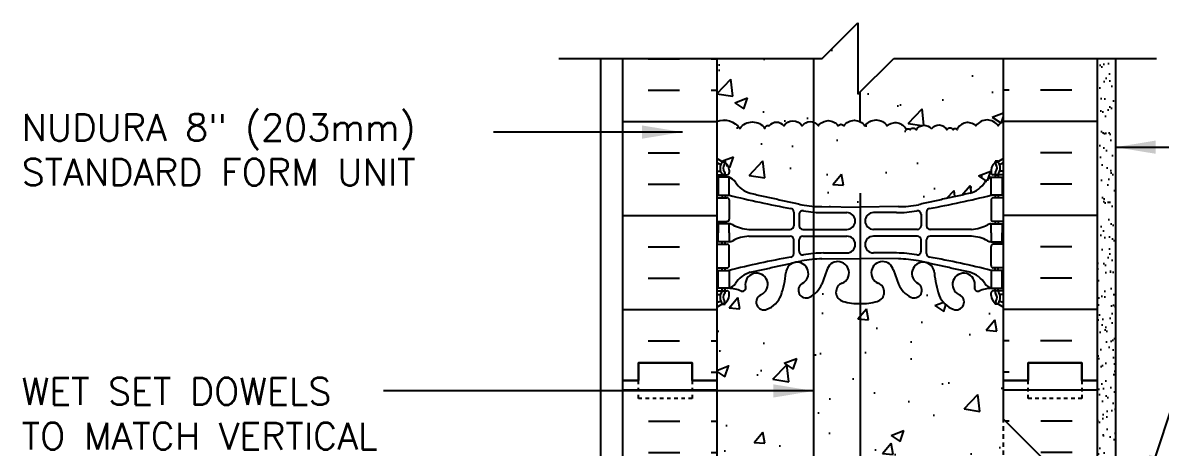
# Model space of a CAD drawing. Header units: inches. Extents: x 151.3 to 213.5, y 89.8 to 169.2.
# Drawn here: x 151.29 to 183.03, y 140.25 to 152.12 of the extents above; entities that cross this region are included whole.
import ezdxf

# ---------------------------------------------------------------- set-up
doc = ezdxf.new("R2010")
doc.units = ezdxf.units.IN
doc.header["$MEASUREMENT"] = 0
doc.linetypes.add('DASHED2', pattern=[0.375, 0.25, -0.125])
doc.linetypes.add('HIDDEN2', pattern=[0.1875, 0.125, -0.0625])
for name, color, linetype in [('HATCH', 12, 'Continuous'), ('line25', 2, 'Continuous'), ('LINE3', 3, 'Continuous'), ('LINE50', 5, 'Continuous'), ('LINE9', 9, 'Continuous'), ('TEXT', 4, 'Continuous'), ('Web_Edge', 9, 'Continuous')]:
    doc.layers.add(name, color=color, linetype=linetype)
doc.styles.add('DIM', font='romans.shx', dxfattribs={"width": 0.7})
doc.styles.add('ROMANS', font='romans.shx', dxfattribs={"height": 0.75})
doc.dimstyles.new('ext_12', dxfattribs={"dimscale": 12, "dimtxt": 0.09375, "dimasz": 0.09375, "dimexe": 0.09375, "dimexo": 0.0625, "dimgap": 0.0625, "dimtad": 1, "dimdec": 1, "dimzin": 3, "dimdsep": 46, "dimlunit": 4, "dimtxsty": 'DIM', "dimcen": 0.09, "dimdle": 0.09375, "dimclrt": 4, "dimadec": 0, "dimazin": 0, "dimtfac": 1, "dimtdec": 1, "dimtmove": 2, "dimatfit": 3, "dimfxl": 1, "dimfrac": 2, "dimtolj": 1, "dimtzin": 0, "dimarcsym": 0})

msp = doc.modelspace()

# ---------------------------------------------------------------- hatches: boundary and pattern name
at = {"layer": 'HATCH'}
h = msp.add_hatch(dxfattribs=at)
h.set_pattern_fill('AR-CONC', color=256, scale=0.5, style=0)
h.set_pattern_definition([(50, (170.657, 149.1282), (3.5863, -0.3138), [0.375, -4.125]), (355, (170.657, 149.1282), (-0.6938, 3.761), [0.3, -3.3]), (100.45, (170.9558, 149.102), (2.8925, 3.4472), [0.3187, -3.5057]), (46.184, (170.657, 150.128), (5.3362, -0.8276), [0.5625, -6.1875]), (96.636, (171.1016, 150.059), (4.6733, 4.8706), [0.478, -5.2586]), (351.184, (170.657, 150.128), (4.6733, 4.8706), [0.45, -4.95]), (21, (171.157, 149.8782), (2.9845, -2.0131), [0.375, -4.125]), (326, (171.157, 149.8782), (1.2166, 3.6258), [0.3, -3.3]), (71.45, (171.4056, 149.7104), (4.2011, 1.6127), [0.3187, -3.5057]), (37.5, (170.657, 149.1282), (0.0608, 1.66447), [0, -3.26, 0, -3.35, 0, -3.3125]), (7.5, (170.657, 149.1282), (1.31535, 1.97206), [0, -1.91, 0, -3.185, 0, -1.2625]), (327.5, (169.542, 149.1282), (2.66911, -0.11277), [0, -1.25, 0, -3.9, 0, -5.175]), (317.5, (169.042, 149.1282), (2.91593, 0.5005), [0, -1.625, 0, -2.59, 0, -3.675])])
h.paths.add_polyline_path([(178.657, 151.118), (175.594, 151.118), (174.594, 150.118), (174.594, 152.118), (173.594, 151.118), (170.657, 151.118), (170.657, 149.36, -0.34551), (171.301, 149.165, -0.520567), (171.999, 149.165, -0.520567), (172.121, 149.238, -0.520567), (172.525, 149.238, -0.520567), (173.039, 149.238, -0.520567), (173.492, 149.238, -0.520567), (174.043, 149.238, -0.520567), (174.202, 149.238, -0.520567), (174.789, 149.238, -0.520567), (175.414, 149.238, -0.520567), (175.94, 149.128, -0.520567), (176.05, 149.128, -0.520567), (176.221, 149.128, -0.520567), (176.65, 149.153, -0.520567), (177.078, 149.128, -0.520567), (177.249, 149.128, -0.520567), (177.36, 149.128, -0.520567), (177.886, 149.238, -0.520567), (178.51, 149.238, -0.135269), (178.657, 149.36)])
h = msp.add_hatch(dxfattribs=at)
h.set_pattern_fill('AR-SAND', color=256, scale=0.25, style=0)
h.set_pattern_definition([(37.5, (70.19586, 8.7975), (-0.0157483, 0.4817059), [0, -0.38, 0, -0.425, 0, -0.40625]), (7.5, (70.19586, 8.7975), (0.4424442, 0.7055365), [0, -0.205, 0, -0.3425, 0, -0.13125]), (327.5, (69.88836, 8.7975), (0.7785355, 0.0014148), [0, -0.125, 0, -0.45, 0, -0.5875]), (317.5, (69.88836, 8.7975), (0.7515317, 0.219419), [0, -0.0625, 0, -0.295, 0, -0.3375])])
h.paths.add_polyline_path([(181.782, 151.118), (181.282, 151.118), (181.282, 142.118), (181.282, 138.918), (181.782, 138.918)])
h = msp.add_hatch(dxfattribs=at)
h.set_pattern_fill('AR-CONC', color=256, scale=0.5)
edge = h.paths.add_edge_path()
edge.add_line((178.421, 148.247), (178.511, 148.247))
edge.add_arc((178.311, 148.705), 0.5, 293.5782, 313.7891)
edge.add_line((178.657, 148.345), (178.657, 149.36))
edge.add_arc((178.804, 149.033), 0.359, 114.1857, 145)
edge.add_arc((178.198, 149.02), 0.381, 35, 145)
edge.add_arc((177.661, 148.999), 0.328, 46.8221, 156.8221)
edge.add_arc((177.305, 149.09), 0.0672, 35, 145)
edge.add_arc((177.164, 149.068), 0.105, 35, 145)
edge.add_arc((176.855, 148.99), 0.262, 31.7293, 141.7293)
edge.add_arc((176.444, 148.99), 0.262, 38.2707, 148.2707)
edge.add_arc((176.136, 149.068), 0.105, 35, 145)
edge.add_arc((175.995, 149.09), 0.0672, 35, 145)
edge.add_arc((175.638, 148.999), 0.328, 23.1779, 133.1779)
edge.add_arc((175.102, 149.02), 0.381, 35, 145)
edge.add_arc((174.496, 149.033), 0.359, 35, 145)
edge.add_arc((174.122, 149.183), 0.0971, 35, 145)
edge.add_arc((173.767, 149.046), 0.336, 35, 145)
edge.add_arc((173.266, 149.08), 0.276, 35, 145)
edge.add_arc((172.782, 149.058), 0.314, 35, 145)
edge.add_arc((172.323, 149.097), 0.247, 35, 145)
edge.add_arc((172.086, 149.159), 0.0871, 65.9651, 175.9651)
edge.add_arc((171.65, 148.921), 0.426, 35, 145)
edge.add_arc((170.855, 148.852), 0.545, 35, 111.2421)
edge.add_line((170.657, 149.36), (170.657, 148.345))
edge.add_arc((171.003, 148.705), 0.5, 226.2109, 246.4218)
edge.add_line((170.803, 148.247), (170.893, 148.247))
edge.add_line((170.893, 148.247), (170.893, 148.205))
edge.add_arc((170.753, 147.998), 0.25, 0, 55.9442, ccw=False)
edge.add_line((171.003, 147.998), (171.003, 147.931))
edge.add_arc((170.94, 147.931), 0.0625, -90, 0, ccw=False)
edge.add_line((170.94, 147.868), (170.893, 147.868))
edge.add_line((170.893, 147.868), (170.893, 147.798))
edge.add_line((170.893, 147.798), (170.998, 147.798))
edge.add_arc((170.876, 147.456), 0.364, 34.9775, 70.3387, ccw=False)
edge.add_arc((171.799, 148.067), 0.743, 212.7919, 253.8107)
edge.add_spline(control_points=[(171.591, 147.353), (173.029, 147.033)], knot_values=[0, 0, 1, 1], degree=1, periodic=0)
edge.add_arc((173.585, 149.964), 2.984, 259.2546, 270.0995)
edge.add_line((173.59, 146.98), (174.657, 146.964))
edge.add_line((174.657, 146.964), (175.724, 146.98))
edge.add_arc((175.729, 149.964), 2.984, 269.9005, 280.7454)
edge.add_spline(control_points=[(176.285, 147.033), (177.723, 147.353)], knot_values=[0, 0, 1, 1], degree=1, periodic=0)
edge.add_arc((177.515, 148.067), 0.743, 286.1893, 327.2081)
edge.add_arc((178.438, 147.456), 0.364, 109.6613, 145.0225, ccw=False)
edge.add_line((178.316, 147.798), (178.421, 147.798))
edge.add_line((178.421, 147.798), (178.421, 147.868))
edge.add_line((178.421, 147.868), (178.373, 147.868))
edge.add_arc((178.373, 147.931), 0.0625, 180, 270, ccw=False)
edge.add_line((178.311, 147.931), (178.311, 147.998))
edge.add_arc((178.561, 147.998), 0.25, 124.0558, 180, ccw=False)
edge.add_line((178.421, 148.205), (178.421, 148.247))
h = msp.add_hatch(dxfattribs=at)
h.set_pattern_fill('AR-CONC', color=256, scale=0.5)
edge = h.paths.add_edge_path()
edge.add_arc((178.311, 117.53), 0.5, 46.2109, 66.4218)
edge.add_line((178.511, 117.988), (178.421, 117.988))
edge.add_line((178.421, 117.988), (178.421, 118.03))
edge.add_arc((178.561, 118.237), 0.25, 180, 235.9442, ccw=False)
edge.add_line((178.311, 118.237), (178.311, 118.305))
edge.add_arc((178.373, 118.305), 0.0625, 90, 180, ccw=False)
edge.add_line((178.373, 118.367), (178.421, 118.367))
edge.add_line((178.421, 118.367), (178.421, 118.437))
edge.add_line((178.421, 118.437), (178.316, 118.437))
edge.add_arc((178.438, 118.78), 0.364, 214.9775, 250.3387, ccw=False)
edge.add_arc((177.515, 118.169), 0.743, 32.7919, 73.8107)
edge.add_spline(control_points=[(177.723, 118.883), (176.285, 119.203)], knot_values=[0, 0, 1, 1], degree=1, periodic=0)
edge.add_arc((175.729, 116.271), 2.984, 79.2546, 90.0995)
edge.add_line((175.724, 119.255), (174.657, 119.271))
edge.add_line((174.657, 119.271), (173.59, 119.255))
edge.add_arc((173.585, 116.271), 2.984, 89.9005, 100.7454)
edge.add_spline(control_points=[(173.029, 119.203), (171.591, 118.883)], knot_values=[0, 0, 1, 1], degree=1, periodic=0)
edge.add_arc((171.799, 118.169), 0.743, 106.1893, 147.2081)
edge.add_arc((170.876, 118.78), 0.364, 289.6613, 325.0225, ccw=False)
edge.add_line((170.998, 118.437), (170.893, 118.437))
edge.add_line((170.893, 118.437), (170.893, 118.367))
edge.add_line((170.893, 118.367), (170.94, 118.367))
edge.add_arc((170.94, 118.305), 0.0625, 0, 90, ccw=False)
edge.add_line((171.003, 118.305), (171.003, 118.237))
edge.add_arc((170.753, 118.237), 0.25, 304.0558, 360, ccw=False)
edge.add_line((170.893, 118.03), (170.893, 117.988))
edge.add_line((170.893, 117.988), (170.803, 117.988))
edge.add_arc((171.003, 117.53), 0.5, 113.5782, 133.7891)
edge.add_line((170.657, 117.891), (170.657, 115.118))
edge.add_line((170.657, 115.118), (173.594, 115.118))
edge.add_line((173.594, 115.118), (174.594, 116.118))
edge.add_line((174.594, 116.118), (174.594, 114.118))
edge.add_line((174.594, 114.118), (175.594, 115.118))
edge.add_line((175.594, 115.118), (178.657, 115.118))
edge.add_line((178.657, 115.118), (178.657, 117.891))
h.paths.add_polyline_path([(178.657, 126.152, 0.088416), (178.511, 126.25), (178.421, 126.25), (178.421, 126.291, -0.249069), (178.311, 126.498), (178.311, 126.566, -0.414214), (178.373, 126.628), (178.421, 126.628), (178.421, 126.698), (178.316, 126.698, 0.085348), (177.986, 126.623, -0.669601), (177.854, 126.743, 2.087231), (177.42, 126.518, -1), (177.257, 126.11, -0.21345), (176.864, 126.499, -0.069923), (176.728, 127.143, 1.702394), (176.278, 126.83, -0.940793), (176.074, 126.447, -0.173075), (175.728, 126.814), (175.586, 127.2, 1.612474), (175.154, 126.841, -0.734872), (175.131, 126.33, -0.068475), (174.657, 126.268, -0.068475), (174.183, 126.33, -0.734872), (174.16, 126.841, 1.612474), (173.728, 127.2), (173.586, 126.814, -0.173075), (173.24, 126.447, -0.940793), (173.036, 126.83, 1.702394), (172.586, 127.143, -0.069923), (172.449, 126.499, -0.21345), (172.057, 126.11, -1), (171.894, 126.518, 2.087231), (171.46, 126.743, -0.669601), (171.327, 126.623, 0.085348), (170.998, 126.698), (170.893, 126.698), (170.893, 126.628), (170.94, 126.628, -0.414214), (171.003, 126.566), (171.003, 126.498, -0.249069), (170.893, 126.291), (170.893, 126.25), (170.803, 126.25, 0.088416), (170.657, 126.152), (170.657, 124.118), (170.657, 122.083, 0.088416), (170.803, 121.986), (170.893, 121.986), (170.893, 121.944, -0.249069), (171.003, 121.737), (171.003, 121.67, -0.414214), (170.94, 121.607), (170.893, 121.607), (170.893, 121.537), (170.998, 121.537, 0.085348), (171.327, 121.613, -0.669601), (171.46, 121.492, 2.087231), (171.894, 121.717, -1), (172.057, 122.126, -0.21345), (172.449, 121.737, -0.069923), (172.586, 121.093, 1.702394), (173.036, 121.405, -0.940793), (173.24, 121.789, -0.173075), (173.586, 121.422), (173.728, 121.035, 1.612474), (174.16, 121.395, -0.734872), (174.183, 121.906, -0.068475), (174.657, 121.968, -0.068475), (175.131, 121.906, -0.734872), (175.154, 121.395, 1.612474), (175.586, 121.035), (175.728, 121.422, -0.173075), (176.074, 121.789, -0.940793), (176.278, 121.405, 1.702394), (176.728, 121.093, -0.069923), (176.864, 121.737, -0.21345), (177.257, 122.126, -1), (177.42, 121.717, 2.087231), (177.854, 121.492, -0.669601), (177.986, 121.613, 0.085348), (178.316, 121.537), (178.421, 121.537), (178.421, 121.607), (178.373, 121.607, -0.414214), (178.311, 121.67), (178.311, 121.737, -0.249069), (178.421, 121.944), (178.421, 121.986), (178.511, 121.986, 0.088416), (178.657, 122.083), (178.657, 124.118)])
edge = h.paths.add_edge_path()
edge.add_line((176.153, 131.418), (178.657, 131.418))
edge.add_line((178.657, 131.418), (178.657, 135.891))
edge.add_arc((178.311, 135.53), 0.5, 46.2109, 66.4218)
edge.add_line((178.511, 135.988), (178.421, 135.988))
edge.add_line((178.421, 135.988), (178.421, 136.03))
edge.add_arc((178.561, 136.237), 0.25, 196.1242, 235.9442, ccw=False)
edge.add_line((178.321, 136.168), (176.19, 136.168))
edge.add_arc((176.164, 136.384), 0.217, 262.6994, 276.6942, ccw=False)
edge.add_arc((176.153, 136.668), 0.5, 180, 268.0815, ccw=False)
edge.add_line((175.653, 136.668), (175.653, 137.256))
edge.add_line((175.653, 137.256), (174.657, 137.271))
edge.add_line((174.657, 137.271), (173.59, 137.255))
edge.add_arc((173.585, 134.271), 2.984, 89.9005, 100.7454)
edge.add_spline(control_points=[(173.029, 137.203), (171.591, 136.883)], knot_values=[0, 0, 1, 1], degree=1, periodic=0)
edge.add_arc((171.799, 136.169), 0.743, 106.1893, 147.2081)
edge.add_arc((170.876, 136.78), 0.364, 289.6613, 325.0225, ccw=False)
edge.add_line((170.998, 136.437), (170.893, 136.437))
edge.add_line((170.893, 136.437), (170.893, 136.367))
edge.add_line((170.893, 136.367), (170.94, 136.367))
edge.add_arc((170.94, 136.305), 0.0625, 0, 90, ccw=False)
edge.add_line((171.003, 136.305), (171.003, 136.237))
edge.add_arc((170.753, 136.237), 0.25, 304.0558, 360, ccw=False)
edge.add_line((170.893, 136.03), (170.893, 135.988))
edge.add_line((170.893, 135.988), (170.803, 135.988))
edge.add_arc((171.003, 135.53), 0.5, 113.5782, 133.7891)
edge.add_line((170.657, 135.891), (170.657, 130.345))
edge.add_arc((171.003, 130.705), 0.5, 226.2109, 246.4218)
edge.add_line((170.803, 130.247), (170.893, 130.247))
edge.add_line((170.893, 130.247), (170.893, 130.205))
edge.add_arc((170.753, 129.998), 0.25, 0, 55.9442, ccw=False)
edge.add_line((171.003, 129.998), (171.003, 129.931))
edge.add_arc((170.94, 129.931), 0.0625, -90, 0, ccw=False)
edge.add_line((170.94, 129.868), (170.893, 129.868))
edge.add_line((170.893, 129.868), (170.893, 129.798))
edge.add_line((170.893, 129.798), (170.998, 129.798))
edge.add_arc((170.876, 129.456), 0.364, 34.9775, 70.3387, ccw=False)
edge.add_arc((171.799, 130.067), 0.743, 212.7919, 253.8107)
edge.add_spline(control_points=[(171.591, 129.353), (173.029, 129.033)], knot_values=[0, 0, 1, 1], degree=1, periodic=0)
edge.add_arc((173.585, 131.964), 2.984, 259.2546, 270.0995)
edge.add_line((173.59, 128.98), (174.657, 128.964))
edge.add_line((174.657, 128.964), (175.724, 128.98))
edge.add_arc((175.729, 131.964), 2.984, 269.9005, 280.7454)
edge.add_spline(control_points=[(176.285, 129.033), (177.723, 129.353)], knot_values=[0, 0, 1, 1], degree=1, periodic=0)
edge.add_arc((177.515, 130.067), 0.743, 286.1893, 327.2081)
edge.add_arc((178.438, 129.456), 0.364, 109.6613, 145.0225, ccw=False)
edge.add_line((178.316, 129.798), (178.421, 129.798))
edge.add_line((178.421, 129.798), (178.421, 129.868))
edge.add_line((178.421, 129.868), (178.373, 129.868))
edge.add_arc((178.373, 129.931), 0.0625, 180, 270, ccw=False)
edge.add_line((178.311, 129.931), (178.311, 129.998))
edge.add_arc((178.561, 129.998), 0.25, 124.0558, 180, ccw=False)
edge.add_line((178.421, 130.205), (178.421, 130.247))
edge.add_line((178.421, 130.247), (178.511, 130.247))
edge.add_arc((178.311, 130.705), 0.5, 293.5782, 313.7891)
edge.add_line((178.657, 130.345), (178.657, 130.918))
edge.add_line((178.657, 130.918), (176.253, 130.918))
edge.add_arc((176.253, 130.818), 0.1, 90, 180)
edge.add_line((176.153, 130.818), (176.153, 129.418))
edge.add_line((176.153, 129.418), (175.653, 129.418))
edge.add_line((175.653, 129.418), (175.653, 130.918))
edge.add_arc((176.153, 130.918), 0.5, 90, 180, ccw=False)
edge = h.paths.add_edge_path(flags=17)
edge.add_spline(control_points=[(177.723, 136.883), (176.285, 137.203)], knot_values=[0, 0, 1, 1], degree=1, periodic=0)
edge.add_arc((175.729, 134.271), 2.984, 79.2546, 81.8172)
edge.add_line((176.153, 137.225), (176.153, 136.768))
edge.add_arc((176.253, 136.768), 0.1, 180, 270)
edge.add_line((176.253, 136.668), (178.066, 136.668))
edge.add_arc((177.515, 136.169), 0.743, 42.1763, 73.8107)
h.paths.add_polyline_path([(178.657, 144.152, 0.088416), (178.511, 144.25), (178.421, 144.25), (178.421, 144.291, -0.249069), (178.311, 144.498), (178.311, 144.566, -0.414214), (178.373, 144.628), (178.421, 144.628), (178.421, 144.698), (178.316, 144.698, 0.085348), (177.986, 144.623, -0.669601), (177.854, 144.743, 2.087231), (177.42, 144.518, -1), (177.257, 144.11, -0.21345), (176.864, 144.499, -0.069923), (176.728, 145.143, 1.702394), (176.278, 144.83, -0.940793), (176.074, 144.447, -0.173075), (175.728, 144.814), (175.586, 145.2, 1.612474), (175.154, 144.841, -0.734872), (175.131, 144.33, -0.068475), (174.657, 144.268, -0.068475), (174.183, 144.33, -0.734872), (174.16, 144.841, 1.612474), (173.728, 145.2), (173.586, 144.814, -0.173075), (173.24, 144.447, -0.940793), (173.036, 144.83, 1.702394), (172.586, 145.143, -0.069923), (172.449, 144.499, -0.21345), (172.057, 144.11, -1), (171.894, 144.518, 2.087231), (171.46, 144.743, -0.669601), (171.327, 144.623, 0.085348), (170.998, 144.698), (170.893, 144.698), (170.893, 144.628), (170.94, 144.628, -0.414214), (171.003, 144.566), (171.003, 144.498, -0.249069), (170.893, 144.291), (170.893, 144.25), (170.803, 144.25, 0.088416), (170.657, 144.152), (170.657, 142.402), (170.982, 142.527), (170.881, 142.224), (170.657, 142.375), (170.657, 142.118), (170.657, 140.083, 0.088416), (170.803, 139.986), (170.893, 139.986), (170.893, 139.944, -0.249069), (171.003, 139.737), (171.003, 139.67, -0.414214), (170.94, 139.607), (170.893, 139.607), (170.893, 139.537), (170.998, 139.537, 0.085348), (171.327, 139.613, -0.669601), (171.46, 139.492, 2.087231), (171.894, 139.717, -1), (172.057, 140.126, -0.21345), (172.449, 139.737, -0.069923), (172.586, 139.093, 1.702394), (173.036, 139.405, -0.940793), (173.24, 139.789, -0.173075), (173.586, 139.422), (173.728, 139.035, 1.612474), (174.16, 139.395, -0.734872), (174.183, 139.906, -0.068475), (174.657, 139.968, -0.068475), (175.131, 139.906, -0.734872), (175.154, 139.395, 1.612474), (175.586, 139.035), (175.728, 139.422, -0.173075), (176.074, 139.789, -0.940793), (176.278, 139.405, 1.702394), (176.728, 139.093, -0.069923), (176.864, 139.737, -0.21345), (177.257, 140.126, -1), (177.42, 139.717, 2.087231), (177.854, 139.492, -0.669601), (177.986, 139.613, 0.085348), (178.316, 139.537), (178.421, 139.537), (178.421, 139.607), (178.373, 139.607, -0.414214), (178.311, 139.67), (178.311, 139.737, -0.249069), (178.421, 139.944), (178.421, 139.986), (178.511, 139.986, 0.088416), (178.657, 140.083), (178.657, 141.043)])
h = msp.add_hatch(dxfattribs=at)
h.set_pattern_fill('INSUL', color=256, scale=7, style=0)
h.set_pattern_definition([(0, (-2755.5046, -272.8917), (0, 2.625), []), (0, (-2755.5046, -272.0167), (0, 2.625), [0.875, -0.875]), (0, (-2755.5046, -271.1417), (0, 2.625), [0.875, -0.875])])
h.paths.add_polyline_path([(168.032, 124.118), (168.469, 124.118), (168.469, 124.618), (169.969, 124.618), (169.969, 124.118), (170.657, 124.118), (170.657, 142.118), (169.969, 142.118), (169.969, 142.618), (168.469, 142.618), (168.469, 142.118), (168.032, 142.118)])
h = msp.add_hatch(dxfattribs=at)
h.set_pattern_fill('INSUL', color=256, scale=7, style=0)
h.set_pattern_definition([(180, (3104.8185, -272.8917), (0, 2.625), []), (180, (3104.8185, -272.0167), (0, 2.625), [0.875, -0.875]), (180, (3104.8185, -271.1417), (0, 2.625), [0.875, -0.875])])
h.paths.add_polyline_path([(181.282, 129.168), (178.657, 126.543), (178.657, 124.118), (179.344, 124.118), (179.344, 124.618), (180.844, 124.618), (180.844, 124.118), (181.282, 124.118)])
h.paths.add_polyline_path([(178.657, 141.043), (181.282, 138.418), (181.282, 142.118), (180.844, 142.118), (180.844, 142.618), (179.344, 142.618), (179.344, 142.118), (178.657, 142.118)])

# ---------------------------------------------------------------- linework, layer by layer
for p, q in [((168.745, 151.108), (169.62, 151.108)), ((170.495, 151.108), (170.657, 151.108)), ((178.819, 151.108), (178.657, 151.108)), ((180.569, 151.108), (179.694, 151.108)), ((168.745, 150.233), (169.62, 150.233)), ((170.495, 150.233), (170.657, 150.233)), ((178.819, 150.233), (178.657, 150.233)), ((180.569, 150.233), (179.694, 150.233)), ((168.032, 149.358), (170.657, 149.358)), ((181.282, 149.358), (178.657, 149.358)), ((168.745, 148.483), (169.62, 148.483)), ((180.569, 148.483), (179.694, 148.483)), ((168.745, 147.608), (169.62, 147.608)), ((180.569, 147.608), (179.694, 147.608)), ((168.032, 146.733), (170.657, 146.733)), ((181.282, 146.733), (178.657, 146.733)), ((168.745, 145.858), (169.62, 145.858)), ((180.569, 145.858), (179.694, 145.858)), ((168.745, 144.983), (169.62, 144.983)), ((180.569, 144.983), (179.694, 144.983)), ((168.032, 144.108), (170.657, 144.108)), ((181.282, 144.108), (178.657, 144.108)), ((178.417, 143.704), (178.417, 143.704)), ((168.745, 143.233), (169.62, 143.233)), ((170.495, 143.233), (170.657, 143.233)), ((178.819, 143.233), (178.657, 143.233)), ((180.569, 143.233), (179.694, 143.233)), ((170.791, 142.955), (170.791, 142.955)), ((170.495, 142.358), (170.657, 142.358)), ((170.657, 142.402), (170.981, 142.526)), ((170.657, 142.375), (170.88, 142.224)), ((170.88, 142.222), (170.981, 142.524)), ((178.819, 142.358), (178.657, 142.358))]:
    msp.add_line(p, q, dxfattribs=at)
for points in [[(170.652, 149.358, -0.348494), (171.301, 149.165, -0.520567), (171.999, 149.165, -0.520567), (172.121, 149.238, -0.520567), (172.525, 149.238, -0.520567), (173.039, 149.238, -0.520567), (173.492, 149.238, -0.520567), (174.043, 149.238, -0.520567), (174.202, 149.238, -0.520567), (174.789, 149.238, -0.520567), (175.414, 149.238, -0.520567), (175.94, 149.128, -0.520567), (176.05, 149.128, -0.520567), (176.221, 149.128, -0.520567), (176.65, 149.153)], [(178.657, 149.36, 0.135269), (178.51, 149.238, 0.520567), (177.886, 149.238, 0.520567), (177.36, 149.128, 0.520567), (177.249, 149.128, 0.520567), (177.078, 149.128, 0.520567), (176.65, 149.153)]]:
    msp.add_lwpolyline(points, format="xyb", dxfattribs=at)
at = {"layer": 'line25'}
for p, q in [((170.657, 151.118), (170.657, 142.118)), ((178.657, 141.043), (178.657, 151.118)), ((170.657, 142.118), (170.657, 124.118)), ((181.282, 138.418), (178.657, 141.043))]:
    msp.add_line(p, q, dxfattribs=at)
at = {"layer": 'LINE3'}
for p, q in [((173.362, 149.183), (173.362, 151.118)), ((174.657, 149.353), (174.657, 150.18)), ((173.36, 149.183), (173.36, 128.762)), ((174.657, 147.356), (174.657, 135.918))]:
    msp.add_line(p, q, dxfattribs=at)
at = {"layer": 'LINE50'}
for p, q in [((168.032, 142.118), (168.032, 151.118)), ((181.282, 142.118), (181.282, 151.118)), ((168.032, 124.118), (168.032, 142.118)), ((181.282, 135.918), (181.282, 142.118))]:
    msp.add_line(p, q, dxfattribs=at)
for points in [[(170.657, 142.118), (169.969, 142.118), (169.969, 142.618), (168.469, 142.618), (168.469, 142.118), (168.032, 142.118)], [(168.032, 142.118), (168.469, 142.118), (168.469, 142.618), (169.969, 142.618), (169.969, 142.118), (170.657, 142.118)], [(178.657, 142.118), (179.344, 142.118), (179.344, 142.618), (180.844, 142.618), (180.844, 142.118), (181.282, 142.118)], [(181.282, 142.118), (180.844, 142.118), (180.844, 142.618), (179.344, 142.618), (179.344, 142.118), (178.657, 142.118)]]:
    msp.add_lwpolyline(points, dxfattribs=at)
at = {"layer": 'LINE9'}
for p, q in [((173.594, 151.118), (174.594, 152.118)), ((174.594, 152.118), (174.594, 150.118)), ((166.246, 151.118), (173.594, 151.118)), ((167.407, 151.118), (167.407, 115.118)), ((174.594, 150.118), (175.594, 151.118)), ((175.594, 151.118), (182.93, 151.118)), ((181.782, 151.118), (181.782, 138.918))]:
    msp.add_line(p, q, dxfattribs=at)
at = {"layer": 'LINE9', "linetype": 'HIDDEN2'}
msp.add_line((178.657, 126.543), (178.657, 141.043), dxfattribs=at)
at = {"layer": 'LINE9', "linetype": 'DASHED2', "ltscale": 0.15}
for points in [[(169.969, 142.118), (169.969, 142.118), (169.969, 141.618), (168.469, 141.618), (168.469, 142.118), (168.469, 142.118)], [(169.969, 142.118), (169.969, 142.118), (169.969, 141.618), (168.469, 141.618), (168.469, 142.118), (168.469, 142.118)], [(180.844, 142.118), (180.844, 142.118), (180.844, 141.618), (179.344, 141.618), (179.344, 142.118), (179.344, 142.118)], [(180.844, 142.118), (180.844, 142.118), (180.844, 141.618), (179.344, 141.618), (179.344, 142.118), (179.344, 142.118)]]:
    msp.add_lwpolyline(points, dxfattribs=at)
at = {"layer": 'Web_Edge'}
for p, q in [((170.803, 148.247), (170.893, 148.247)), ((170.893, 148.247), (170.893, 148.205)), ((178.511, 148.247), (178.421, 148.247)), ((178.421, 148.247), (178.421, 148.205)), ((170.657, 147.968), (170.735, 147.968)), ((171.003, 147.998), (171.003, 147.931)), ((178.311, 147.998), (178.311, 147.931)), ((178.657, 147.968), (178.579, 147.968)), ((170.657, 147.868), (170.94, 147.868)), ((170.803, 147.868), (170.803, 147.798)), ((170.893, 147.868), (170.893, 147.798)), ((178.657, 147.868), (178.373, 147.868)), ((178.421, 147.868), (178.421, 147.798)), ((178.511, 147.868), (178.511, 147.798)), ((170.803, 147.298), (170.803, 147.228)), ((170.893, 147.298), (170.893, 147.228)), ((178.421, 147.298), (178.421, 147.228)), ((178.511, 147.298), (178.511, 147.228)), ((170.657, 147.228), (170.94, 147.228)), ((171.003, 147.166), (171.003, 146.631)), ((173.59, 146.98), (174.657, 146.964)), ((175.724, 146.98), (174.657, 146.964)), ((178.311, 147.166), (178.311, 146.631)), ((178.657, 147.228), (178.373, 147.228)), ((172.805, 146.828), (172.805, 146.444)), ((172.957, 146.766), (172.957, 146.444)), ((173.638, 146.812), (174.285, 146.812)), ((175.676, 146.812), (175.029, 146.812)), ((176.356, 146.766), (176.356, 146.444)), ((176.509, 146.828), (176.509, 146.444)), ((170.657, 146.568), (170.94, 146.568)), ((170.803, 146.568), (170.803, 146.498)), ((170.893, 146.568), (170.893, 146.498)), ((171.551, 146.343), (172.705, 146.344)), ((173.057, 146.344), (174.285, 146.344)), ((176.256, 146.344), (175.029, 146.344)), ((177.763, 146.343), (176.609, 146.344)), ((178.657, 146.568), (178.373, 146.568)), ((178.421, 146.568), (178.421, 146.498)), ((178.511, 146.568), (178.511, 146.498)), ((171.551, 146.154), (172.705, 146.153)), ((172.805, 145.668), (172.805, 146.053)), ((172.957, 145.73), (172.957, 146.053)), ((173.057, 146.153), (174.285, 146.153)), ((176.256, 146.153), (175.029, 146.153)), ((176.356, 145.73), (176.356, 146.053)), ((176.509, 145.668), (176.509, 146.053)), ((177.763, 146.154), (176.609, 146.153)), ((170.657, 145.928), (170.94, 145.928)), ((170.803, 145.928), (170.803, 145.998)), ((170.893, 145.928), (170.893, 145.998)), ((171.003, 145.331), (171.003, 145.866)), ((178.311, 145.331), (178.311, 145.866)), ((178.657, 145.928), (178.373, 145.928)), ((178.421, 145.928), (178.421, 145.998)), ((178.511, 145.928), (178.511, 145.998)), ((173.59, 145.517), (174.657, 145.532)), ((173.638, 145.684), (174.285, 145.684)), ((175.724, 145.517), (174.657, 145.532)), ((175.676, 145.684), (175.029, 145.684)), ((170.657, 145.268), (170.94, 145.268)), ((170.803, 145.198), (170.803, 145.268)), ((170.893, 145.198), (170.893, 145.268)), ((173.728, 145.2), (173.586, 144.814)), ((175.586, 145.2), (175.728, 144.814)), ((178.657, 145.268), (178.373, 145.268)), ((178.421, 145.198), (178.421, 145.268)), ((178.511, 145.198), (178.511, 145.268)), ((170.657, 144.628), (170.94, 144.628)), ((170.657, 144.528), (170.735, 144.528)), ((170.803, 144.628), (170.803, 144.698)), ((170.893, 144.628), (170.893, 144.698)), ((171.003, 144.498), (171.003, 144.566)), ((178.311, 144.498), (178.311, 144.566)), ((178.657, 144.628), (178.373, 144.628)), ((178.421, 144.628), (178.421, 144.698)), ((178.511, 144.628), (178.511, 144.698)), ((178.657, 144.528), (178.579, 144.528)), ((170.803, 144.25), (170.893, 144.25)), ((170.893, 144.25), (170.893, 144.291)), ((178.421, 144.25), (178.421, 144.291)), ((178.511, 144.25), (178.421, 144.25))]:
    msp.add_line(p, q, dxfattribs=at)
for points in [[(170.698, 147.298), (170.998, 147.298), (170.998, 147.798), (170.698, 147.798)], [(178.616, 147.298), (178.316, 147.298), (178.316, 147.798), (178.616, 147.798)], [(170.698, 145.198), (170.998, 145.198), (170.998, 144.698), (170.698, 144.698)], [(178.616, 145.198), (178.316, 145.198), (178.316, 144.698), (178.616, 144.698)]]:
    msp.add_lwpolyline(points, close=True, dxfattribs=at)
for points in [[(170.998, 146.248), (170.998, 146.498), (170.698, 146.498), (170.698, 146.248)], [(178.316, 146.248), (178.316, 146.498), (178.616, 146.498), (178.616, 146.248)], [(170.998, 146.248), (170.998, 145.998), (170.698, 145.998), (170.698, 146.248)], [(178.316, 146.248), (178.316, 145.998), (178.616, 145.998), (178.616, 146.248)]]:
    msp.add_lwpolyline(points, dxfattribs=at)
for centre, radius, start, end in [((171.003, 148.705), 0.5, 226.2109, 250.5288), ((178.311, 148.705), 0.5, 289.4712, 313.7891), ((171.003, 148.705), 0.6, 234.7832, 245.0748), ((170.735, 147.988), 0.0196, 269.4032, 15.4901), ((170.997, 148.053), 0.25, 140.1145, 222.4609), ((170.741, 148.142), 0.021, 343.464, 63.9957), ((170.839, 148.184), 0.045, 321.448, 139.1879), ((170.845, 147.915), 0.045, 222.4609, 42.4609), ((170.753, 147.998), 0.25, 0, 70.5288), ((170.997, 148.053), 0.16, 140.0001, 222.4609), ((170.94, 147.931), 0.0625, 270, 0), ((178.561, 147.998), 0.25, 109.4712, 180), ((178.373, 147.931), 0.0625, 180, 270), ((178.468, 147.915), 0.045, 137.5391, 317.5391), ((178.475, 148.184), 0.045, 40.8121, 218.552), ((178.317, 148.053), 0.16, 317.5391, 39.9999), ((178.317, 148.053), 0.25, 317.5391, 39.8855), ((178.573, 148.142), 0.021, 116.0043, 196.536), ((178.579, 147.988), 0.0196, 164.5099, 270.5968), ((178.311, 148.705), 0.6, 294.9252, 305.2168), ((170.876, 147.456), 0.364, 34.9775, 70.3387), ((171.799, 148.067), 0.743, 212.7919, 253.8107), ((177.515, 148.067), 0.743, 286.1893, 327.2081), ((178.438, 147.456), 0.364, 109.6613, 145.0225), ((177.807, 174.719), 28.253, 256.0552, 259.6343), ((171.507, 174.719), 28.253, 280.3657, 283.9448), ((170.94, 147.166), 0.0625, 0, 90), ((173.585, 149.964), 2.984, 259.2546, 270.0995), ((175.729, 149.964), 2.984, 269.9005, 280.7454), ((178.373, 147.166), 0.0625, 90, 180), ((172.705, 146.828), 0.1, 360, 79.6343), ((173.057, 146.766), 0.1, 79.2546, 180), ((173.632, 149.796), 2.984, 259.2546, 270.0995), ((174.285, 146.578), 0.234, 270, 90), ((175.029, 146.578), 0.234, 90, 270), ((175.681, 149.796), 2.984, 269.9005, 280.7454), ((176.256, 146.766), 0.1, 0, 100.7454), ((176.609, 146.828), 0.1, 100.3657, 180), ((170.94, 146.631), 0.0625, 270, 0), ((170.994, 146.28), 0.219, 60.4937, 88.92), ((171.636, 147.5), 1.16, 242.5844, 265.8032), ((172.705, 146.444), 0.1, 270.0388, 360), ((173.057, 146.444), 0.1, 180, 270), ((176.256, 146.444), 0.1, 270, 0), ((176.609, 146.444), 0.1, 180, 269.9612), ((177.678, 147.5), 1.16, 274.1968, 297.4156), ((178.32, 146.28), 0.219, 91.08, 119.5063), ((178.373, 146.631), 0.0625, 180, 270), ((170.994, 146.217), 0.219, 271.08, 299.5063), ((171.636, 144.997), 1.16, 94.1968, 117.4156), ((172.705, 146.053), 0.1, 0, 89.9612), ((173.057, 146.053), 0.1, 90, 180), ((174.285, 145.919), 0.234, 270, 90), ((175.029, 145.919), 0.234, 90, 270), ((176.256, 146.053), 0.1, 0, 90), ((176.609, 146.053), 0.1, 90.0388, 180), ((177.678, 144.997), 1.16, 62.5844, 85.8032), ((178.32, 146.217), 0.219, 240.4937, 268.92), ((170.94, 145.866), 0.0625, 0, 90), ((173.057, 145.73), 0.1, 180, 280.7454), ((176.256, 145.73), 0.1, 259.2546, 0), ((178.373, 145.866), 0.0625, 90, 180), ((177.807, 117.778), 28.253, 100.3657, 103.9448), ((172.898, 145.112), 0.314, 296.0652, 177.2643), ((172.705, 145.668), 0.1, 280.3657, 0), ((173.585, 142.533), 2.984, 89.9005, 100.7454), ((173.632, 142.7), 2.984, 89.9005, 100.7454), ((174.033, 145.128), 0.314, 293.8084, 166.5854), ((175.281, 145.128), 0.314, 13.4146, 246.1916), ((175.681, 142.7), 2.984, 79.2546, 90.0995), ((175.729, 142.533), 2.984, 79.2546, 90.0995), ((176.416, 145.112), 0.314, 2.7357, 243.9348), ((176.609, 145.668), 0.1, 180, 259.6343), ((171.507, 117.778), 28.253, 76.0552, 79.6343), ((170.94, 145.331), 0.0625, 270, 0), ((171.799, 144.43), 0.743, 106.1893, 147.2081), ((171.767, 144.805), 0.314, 293.8084, 191.4114), ((170.227, 145.308), 2.365, 339.9985, 355.6105), ((179.087, 145.308), 2.365, 184.3895, 200.0015), ((177.547, 144.805), 0.314, 348.5886, 246.1916), ((177.515, 144.43), 0.743, 32.7919, 73.8107), ((178.373, 145.331), 0.0625, 180, 270), ((170.876, 145.041), 0.364, 289.6613, 325.0225), ((173.15, 144.645), 0.217, 121.463, 294.4736), ((172.899, 145.115), 0.75, 297.0295, 336.3062), ((174.251, 144.589), 0.268, 109.9662, 255.2108), ((175.063, 144.589), 0.268, 284.7892, 70.0338), ((176.415, 145.115), 0.75, 203.6938, 242.9705), ((176.164, 144.645), 0.217, 245.5264, 58.537), ((178.438, 145.041), 0.364, 214.9775, 250.3387), ((170.735, 144.509), 0.0196, 344.5099, 90.5968), ((170.997, 144.444), 0.25, 137.5391, 219.8855), ((170.845, 144.582), 0.045, 317.5391, 137.5391), ((170.753, 144.498), 0.25, 289.4712, 360), ((170.997, 144.444), 0.16, 137.5391, 219.9999), ((170.94, 144.566), 0.0625, 360, 90), ((170.943, 143.703), 0.997, 66.8533, 86.8462), ((171.369, 144.71), 0.0968, 249.5669, 19.8449), ((171.976, 144.314), 0.22, 111.8037, 291.8037), ((171.818, 144.743), 0.677, 290.6803, 338.8761), ((177.496, 144.743), 0.677, 201.1239, 249.3197), ((177.338, 144.314), 0.22, 248.1963, 68.1963), ((177.945, 144.71), 0.0968, 160.1551, 290.4331), ((178.371, 143.703), 0.997, 93.1538, 113.1467), ((178.373, 144.566), 0.0625, 90, 180), ((178.561, 144.498), 0.25, 180, 250.5288), ((178.468, 144.582), 0.045, 42.4609, 222.4609), ((178.317, 144.444), 0.16, 320.0001, 42.4609), ((178.317, 144.444), 0.25, 320.1145, 42.4609), ((178.579, 144.509), 0.0196, 89.4032, 195.4901), ((171.003, 143.791), 0.6, 114.9252, 125.2168), ((171.003, 143.791), 0.5, 109.4712, 133.7891), ((170.741, 144.354), 0.021, 296.0043, 16.536), ((170.839, 144.313), 0.045, 220.8121, 38.552), ((174.645, 146.022), 1.754, 254.7082, 270.3771), ((174.668, 146.022), 1.754, 269.6229, 285.2918), ((178.475, 144.313), 0.045, 141.448, 319.1879), ((178.311, 143.791), 0.5, 46.2109, 70.5288), ((178.573, 144.354), 0.021, 163.464, 243.9957), ((178.311, 143.791), 0.6, 54.7832, 65.0748)]:
    msp.add_arc(centre, radius, start, end, dxfattribs=at)
for points in [[(171.591, 147.353), (173.029, 147.033)], [(177.723, 147.353), (176.285, 147.033)], [(171.591, 145.144), (173.029, 145.464)], [(177.723, 145.144), (176.285, 145.464)]]:
    msp.add_open_spline(points, degree=1, dxfattribs=at)

# ---------------------------------------------------------------- texts
at = {"layer": 'TEXT', "char_height": 0.75, "attachment_point": 4, "style": 'ROMANS'}
for s, insert, width in [('NUDURA 8" (203mm)\\PSTANDARD FORM UNIT', (151.256, 148.567), 13.16906), ('WET SET DOWELS \\PTO MATCH VERTICAL\\PREINFORCEMENT BETWEEN POUR OR AS SPECIFIED', (151.256, 139.316), 12.96959)]:
    msp.add_mtext(s, dxfattribs=dict(at, insert=insert, width=width))

# ---------------------------------------------------------------- leaders
at = {"layer": 'TEXT'}
for points, override in [([(169.698, 149.062), (164.425, 149.062)], {"dimgap": 0.0625, "dimtad": 0}), ([(181.782, 148.64), (186.926, 148.64)], {"dimgap": 0.0625, "dimtad": 0}), ([(182.546, 138.918), (184.552, 145.026), (186.975, 145.026)], {"dimgap": 0.0625, "dimtad": 0}), ([(173.36, 141.829), (162.583, 141.829), (161.351, 141.829)], {"dimtad": 0})]:
    msp.add_leader(points, dimstyle='ext_12', override=override, dxfattribs=at)

doc.saveas('drawing.dxf')
